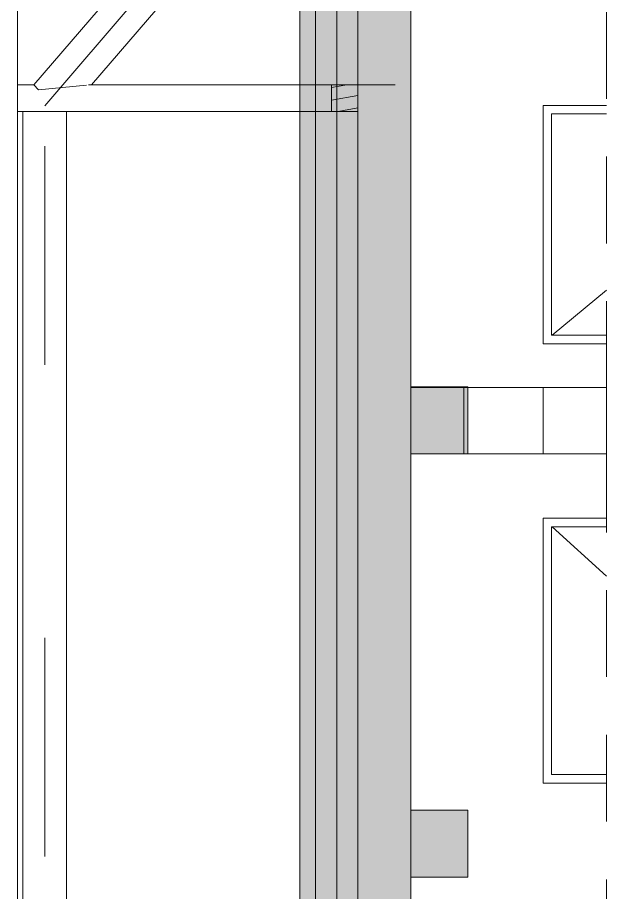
# Model space of a CAD drawing. Header units: feet. Extents: x 2791058 to 2855058, y -67651 to -26651.
# Drawn here: x 2797153 to 2799311, y -50773 to -47569 of the extents above; entities that cross this region are included whole.
import ezdxf

# ---------------------------------------------------------------- set-up
doc = ezdxf.new("R2010")
doc.units = ezdxf.units.FT
doc.header["$MEASUREMENT"] = 0
for name, pattern in [('AStair_dashed', [1800, 800, -1000]), ('Dot & Dashed', [335.138881, 176.388884, -88.194442, 0, -70.555556]), ('Long Dashed', [529.166651, 317.499995, -211.666656])]:
    doc.linetypes.add(name, pattern=pattern)
for name, color, linetype, lineweight in [('0_muret e jashtme_Pen_No__1', 7, 'Continuous', 0), ('2D Drafting - General_Pen_No__1', 7, 'Continuous', 0), ('Exterior walls_Pen_No__1', 7, 'Continuous', 0), ('Shell - Roof_Pen_No__1', 7, 'Continuous', 0), ('Shell - Roof_Pen_No__20', 1, 'Continuous', 0), ('Shell - Roof_Pen_No__21', 7, 'Continuous', 0), ('Structural - Bearing_Pen_No__1', 7, 'Continuous', 0)]:
    doc.layers.add(name, color=color, linetype=linetype, lineweight=lineweight)
for name, color, linetype, lineweight, true_color in [('0_muret e jashtme_Pen_No__14', 7, 'Continuous', 0, 0xbd8b17), ('Structural - Bearing_Pen_No__107', 7, 'Continuous', 0, 0xaaaaaa), ('Structural - Bearing_Pen_No__112', 7, 'Continuous', 0, 0xd5aaaa)]:
    doc.layers.add(name, color=color, linetype=linetype, lineweight=lineweight, true_color=true_color)
pattern_1 = [(90, (2247653.822, -76424.967), (-34.6410162, 0), [20, -40]), (90, (2247636.502, -76394.967), (-34.6410162, 0), [20, -40]), (150, (2247653.822, -76404.967), (17.320508, 30), [20, -40]), (150, (2247619.18, -76404.967), (17.320508, 30), [20, -40]), (210, (2247653.822, -76424.967), (-17.320508, 30), [20, -40]), (210, (2247619.18, -76424.967), (-17.320508, 30), [20, -40])]

msp = doc.modelspace()

# ---------------------------------------------------------------- hatches: boundary and pattern name
at = {"layer": '0_muret e jashtme_Pen_No__14', "linetype": 'Continuous', "lineweight": 0, "true_color": 0xbd8b17}
h = msp.add_hatch(dxfattribs=at)
h.set_pattern_fill('STYROFOAM_SM_INSULATION', color=42, style=0, pattern_type=2)
h.set_pattern_definition(pattern_1)
h.paths.add_polyline_path([(2798400.511, -44789.454), (2798400.512, -55579.217), (2798322.977, -55413.183), (2798322.977, -44955.489)])
h = msp.add_hatch(dxfattribs=at)
h.set_pattern_fill('STYROFOAM_SM_INSULATION', color=42, style=0, pattern_type=2)
h.set_pattern_definition(pattern_1)
h.paths.add_polyline_path([(2798322.977, -55413.183), (2798245.442, -55247.148), (2798245.442, -45121.524), (2798322.977, -44955.489)])
at = {"layer": '2D Drafting - General_Pen_No__1', "linetype": 'Continuous', "lineweight": 0}
for points in [[(2798594.349, -44853.801), (2798594.349, -45193.017), (2798802.725, -45193.017), (2798802.725, -45435.314), (2798594.349, -45435.314), (2798594.349, -48921.845), (2798594.349, -54303.386), (2798802.725, -54303.386), (2798802.725, -54545.683), (2798594.349, -54545.683), (2798594.349, -56047.925), (2798400.512, -56047.925), (2798109.755, -56047.925), (2798109.755, -55854.087), (2798400.512, -55854.087), (2798400.512, -44853.801)], [(2798802.725, -48921.845), (2798802.725, -49166.688), (2798594.349, -49166.688), (2798594.349, -48921.845)], [(2798802.725, -50471.189), (2798802.725, -50716.032), (2798594.349, -50716.032), (2798594.349, -50471.189)]]:
    msp.add_hatch(color=7, dxfattribs=at).paths.add_polyline_path(points)
at = {"layer": 'Exterior walls_Pen_No__1', "linetype": 'Continuous', "lineweight": 0}
h = msp.add_hatch(dxfattribs=at)
h.set_pattern_fill('GRID_30X30', style=0, pattern_type=2)
h.set_pattern_definition([(270, (2801114.24, -49166.7), (-290.756, 0), []), (180, (2801114.24, -49166.7), (0, 290.756), [])])
h.paths.add_polyline_path([(2799311.331, -49166.688), (2798594.349, -49166.688), (2798594.349, -48924.391), (2799311.331, -48924.391)])
at = {"layer": 'Structural - Bearing_Pen_No__107', "linetype": 'Continuous', "lineweight": 0, "true_color": 0xe9e9e9}
msp.add_hatch(color=254, dxfattribs=at).paths.add_polyline_path([(2798245.442, -45121.524), (2798245.442, -55247.148), (2798187.29, -55122.621), (2798187.29, -45246.051)])
at = {"layer": 'Structural - Bearing_Pen_No__112', "linetype": 'Continuous', "lineweight": 0, "true_color": 0xd5aaaa}
h = msp.add_hatch(dxfattribs=at)
h.set_pattern_fill('WOOD', color=9, style=0, pattern_type=2)
h.set_pattern_definition([(10, (2247653.822, -76424.967), (-7.8141678, 44.3163477), [])])
h.paths.add_polyline_path([(2798303.593, -47913.126), (2798400.512, -47913.126), (2798400.512, -47816.207), (2798303.593, -47816.207)])

# ---------------------------------------------------------------- linework, layer by layer
at = {"layer": '0_muret e jashtme_Pen_No__1', "color": 7, "linetype": 'Continuous', "lineweight": 0, "flags": 128}
for points in [[(2798400.511, -44789.454), (2798400.512, -55579.217), (2798322.977, -55413.183), (2798322.977, -44955.489)], [(2798322.977, -55413.183), (2798245.442, -55247.148), (2798245.442, -45121.524), (2798322.977, -44955.489)]]:
    msp.add_lwpolyline(points, close=True, dxfattribs=at)
at = {"layer": '2D Drafting - General_Pen_No__1', "color": 7, "linetype": 'Continuous', "lineweight": 0, "flags": 128}
for points in [[(2798594.349, -44853.801), (2798594.349, -45193.017), (2798802.725, -45193.017), (2798802.725, -45435.314), (2798594.349, -45435.314), (2798594.349, -48921.845), (2798594.349, -54303.386), (2798802.725, -54303.386), (2798802.725, -54545.683), (2798594.349, -54545.683), (2798594.349, -56047.925), (2798400.512, -56047.925), (2798109.755, -56047.925), (2798109.755, -55854.087), (2798400.512, -55854.087), (2798400.512, -44853.801)], [(2798802.725, -48921.845), (2798802.725, -49166.688), (2798594.349, -49166.688), (2798594.349, -48921.845)], [(2798802.725, -50471.189), (2798802.725, -50716.032), (2798594.349, -50716.032), (2798594.349, -50471.189)]]:
    msp.add_lwpolyline(points, close=True, dxfattribs=at)
at = {"layer": 'Exterior walls_Pen_No__1', "color": 7, "linetype": 'Continuous', "lineweight": 0}
for p, q in [((2799078.943, -48763.46), (2799078.943, -47891.19)), ((2799078.943, -47891.19), (2799311.331, -47891.19)), ((2799109.957, -47922.204), (2799109.957, -48732.446)), ((2799311.331, -47922.204), (2799109.957, -47922.204)), ((2799112.392, -48732.446), (2799311.331, -48567.938)), ((2799109.957, -48732.446), (2799311.331, -48732.446)), ((2799311.331, -48763.46), (2799078.943, -48763.46)), ((2799078.943, -49402.752), (2799078.943, -50275.021)), ((2799311.331, -49402.752), (2799078.943, -49402.752)), ((2799078.943, -49402.752), (2799078.943, -50371.94)), ((2799109.957, -49433.766), (2799311.331, -49433.766)), ((2799109.957, -50340.926), (2799109.957, -49433.766)), ((2799112.392, -49433.766), (2799311.331, -49614.289)), ((2799311.331, -50340.926), (2799109.957, -50340.926)), ((2799078.943, -50371.94), (2799311.331, -50371.94))]:
    msp.add_line(p, q, dxfattribs=at)
at = {"layer": 'Exterior walls_Pen_No__1', "color": 7, "linetype": 'Continuous', "lineweight": 0, "flags": 128}
msp.add_lwpolyline([(2799311.331, -49166.688), (2798594.349, -49166.688), (2798594.349, -48924.391), (2799311.331, -48924.391)], close=True, dxfattribs=at)
at = {"layer": 'Shell - Roof_Pen_No__1', "color": 7, "linetype": 'Continuous', "lineweight": 0}
for p, q in [((2797212.923, -47816.207), (2798187.29, -46681.755)), ((2797423.837, -47816.207), (2798187.29, -46927.322)), ((2797152.824, -53136.454), (2797152.824, -47232.218)), ((2797152.824, -47816.207), (2797212.923, -47816.207)), ((2797413.51, -47816.207), (2798537.236, -47816.207)), ((2798400.512, -47913.126), (2797152.824, -47913.126)), ((2797172.729, -52419.851), (2797172.729, -47913.126)), ((2797332.729, -52419.851), (2797332.729, -47913.126))]:
    msp.add_line(p, q, dxfattribs=at)
at = {"layer": 'Shell - Roof_Pen_No__1', "color": 7, "linetype": 'AStair_dashed', "lineweight": 0}
for p, q in [((2797252.729, -47892.645), (2798187.29, -46804.539)), ((2797252.729, -52440.332), (2797252.729, -47892.645))]:
    msp.add_line(p, q, dxfattribs=at)
at = {"layer": 'Shell - Roof_Pen_No__1', "color": 7, "linetype": 'Dot & Dashed', "lineweight": 0}
for p, q in [((2797212.923, -47816.207), (2797230.383, -47833.668)), ((2797230.383, -47833.668), (2797413.51, -47816.207))]:
    msp.add_line(p, q, dxfattribs=at)
at = {"layer": 'Shell - Roof_Pen_No__20', "color": 1, "linetype": 'Long Dashed', "lineweight": 0}
msp.add_line((2799311.331, -57391.953), (2799311.331, -43131.179), dxfattribs=at)
at = {"layer": 'Shell - Roof_Pen_No__21', "color": 7, "linetype": 'Continuous', "lineweight": 0}
for p, q in [((2798400.512, -54303.386), (2798400.512, -44902.26)), ((2798594.349, -54303.386), (2798594.349, -44902.26))]:
    msp.add_line(p, q, dxfattribs=at)
at = {"layer": 'Structural - Bearing_Pen_No__1', "color": 7, "linetype": 'Continuous', "lineweight": 0, "flags": 128}
for points in [[(2798245.442, -45121.524), (2798245.442, -55247.148), (2798187.29, -55122.621), (2798187.29, -45246.051)], [(2798303.593, -47913.126), (2798400.512, -47913.126), (2798400.512, -47816.207), (2798303.593, -47816.207)]]:
    msp.add_lwpolyline(points, close=True, dxfattribs=at)

doc.saveas('drawing.dxf')
